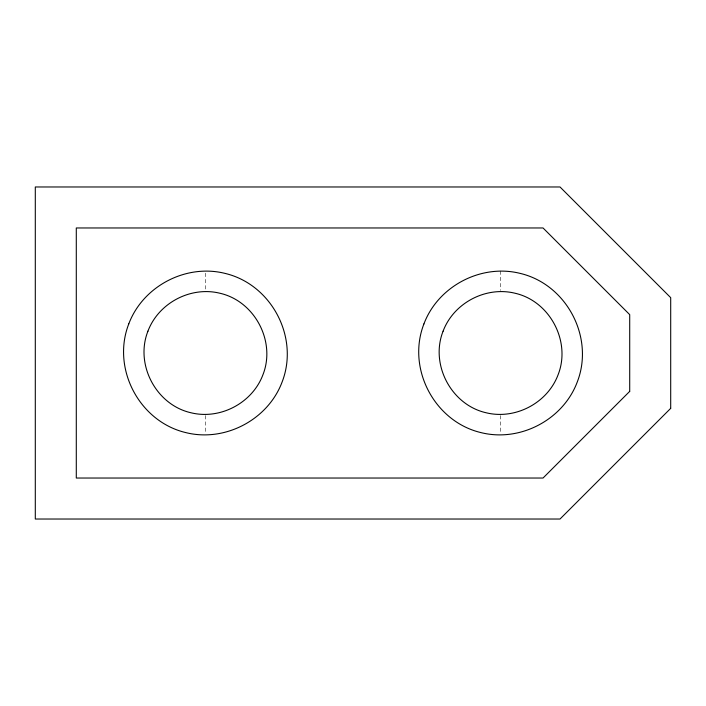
<?xml version="1.0" encoding="UTF-8"?>
<svg xmlns="http://www.w3.org/2000/svg" width="706" height="706" viewBox="0 0 706 706"><rect width="100%" height="100%" fill="white"/><g stroke="black" fill="none" stroke-linecap="round" stroke-linejoin="round"><path stroke-width="0.53" stroke-dasharray="3.53 2.65" d="M500.58 271.016L500.58 290.431M500.58 415.569L500.58 432.831M205.42 273.169L205.42 290.431M205.42 415.569L205.42 432.831"/><path stroke-width="1.06" d="M128.766 323.93C111.398 368.497 139.258 421.579 185.802 432.601C224.896 442.397 267.936 419.805 282.082 382.07C299.45 337.503 271.589 284.421 225.046 273.399C185.952 263.603 142.912 286.195 128.766 323.93M147.925 331.193C134.802 364.34 155.973 404.679 190.708 412.701C220.025 420.052 252.307 403.108 262.914 374.807C276.046 341.66 254.875 301.321 220.14 293.299C190.823 285.948 158.541 302.892 147.925 331.193M423.918 323.93C406.55 368.497 434.411 421.579 480.954 432.601C520.048 442.397 563.088 419.805 577.234 382.07C594.602 337.503 566.741 284.421 520.198 273.399C481.104 263.603 438.064 286.195 423.918 323.93M443.086 331.193C429.954 364.34 451.125 404.679 485.86 412.701C515.177 420.052 547.459 403.108 558.075 374.807C571.198 341.66 550.027 301.321 515.292 293.299C485.975 285.948 453.693 302.892 443.086 331.193M629.708 391.362L543.038 478.033L76.292 478.033L76.292 227.967L543.038 227.967L629.708 314.638L629.708 391.362M670.7 408.342L560.017 519.025L35.3 519.025L35.3 186.975L560.017 186.975L670.7 297.658L670.7 408.342"/></g></svg>
